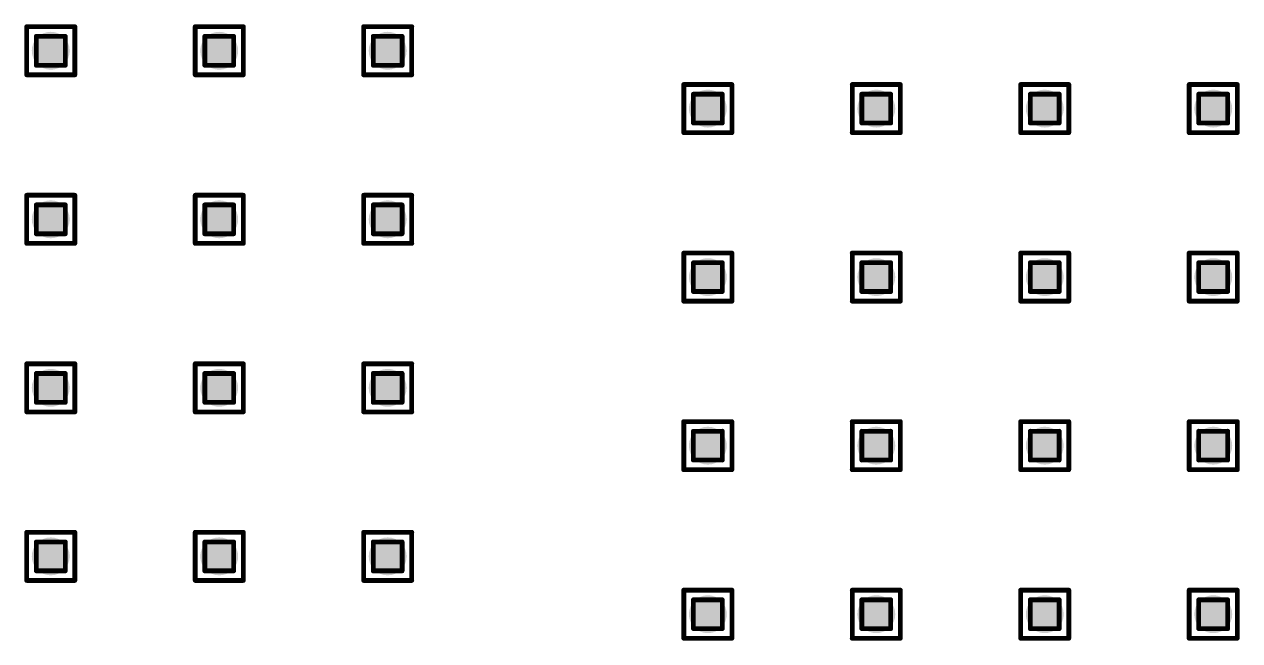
# Model space of a CAD drawing. Header units: millimetres. Extents: x -25 to 478, y -31 to 252.
# Drawn here: x 64.39 to 77.22, y 72.87 to 79.38 of the extents above; entities that cross this region are included whole.
import ezdxf

# ---------------------------------------------------------------- set-up
doc = ezdxf.new("R2010")
doc.units = ezdxf.units.MM
doc.layers.add('DrillDrawing', color=1, linetype='Continuous')
doc.layers.add('ViaHoleLayer', color=16, linetype='Continuous')

msp = doc.modelspace()

# ---------------------------------------------------------------- hatches: boundary and pattern name
at = {"layer": 'ViaHoleLayer'}
h = msp.add_hatch(color=16, dxfattribs=at)
edge = h.paths.add_edge_path()
edge.add_arc((64.668, 79.096), 0.2, 0, 360)
h = msp.add_hatch(color=16, dxfattribs=at)
edge = h.paths.add_edge_path()
edge.add_arc((66.446, 79.096), 0.2, 0, 360)
h = msp.add_hatch(color=16, dxfattribs=at)
edge = h.paths.add_edge_path()
edge.add_arc((68.224, 79.096), 0.2, 0, 360)
h = msp.add_hatch(color=16, dxfattribs=at)
edge = h.paths.add_edge_path()
edge.add_arc((71.603, 78.486), 0.2, 0, 360)
h = msp.add_hatch(color=16, dxfattribs=at)
edge = h.paths.add_edge_path()
edge.add_arc((73.381, 78.486), 0.2, 0, 360)
h = msp.add_hatch(color=16, dxfattribs=at)
edge = h.paths.add_edge_path()
edge.add_arc((75.159, 78.486), 0.2, 0, 360)
h = msp.add_hatch(color=16, dxfattribs=at)
edge = h.paths.add_edge_path()
edge.add_arc((76.937, 78.486), 0.2, 0, 360)
h = msp.add_hatch(color=16, dxfattribs=at)
edge = h.paths.add_edge_path()
edge.add_arc((64.668, 77.318), 0.2, 0, 360)
h = msp.add_hatch(color=16, dxfattribs=at)
edge = h.paths.add_edge_path()
edge.add_arc((66.446, 77.318), 0.2, 0, 360)
h = msp.add_hatch(color=16, dxfattribs=at)
edge = h.paths.add_edge_path()
edge.add_arc((68.224, 77.318), 0.2, 0, 360)
h = msp.add_hatch(color=16, dxfattribs=at)
edge = h.paths.add_edge_path()
edge.add_arc((71.603, 76.708), 0.2, 0, 360)
h = msp.add_hatch(color=16, dxfattribs=at)
edge = h.paths.add_edge_path()
edge.add_arc((73.381, 76.708), 0.2, 0, 360)
h = msp.add_hatch(color=16, dxfattribs=at)
edge = h.paths.add_edge_path()
edge.add_arc((75.159, 76.708), 0.2, 0, 360)
h = msp.add_hatch(color=16, dxfattribs=at)
edge = h.paths.add_edge_path()
edge.add_arc((76.937, 76.708), 0.2, 0, 360)
h = msp.add_hatch(color=16, dxfattribs=at)
edge = h.paths.add_edge_path()
edge.add_arc((64.668, 75.54), 0.2, 0, 360)
h = msp.add_hatch(color=16, dxfattribs=at)
edge = h.paths.add_edge_path()
edge.add_arc((66.446, 75.54), 0.2, 0, 360)
h = msp.add_hatch(color=16, dxfattribs=at)
edge = h.paths.add_edge_path()
edge.add_arc((68.224, 75.54), 0.2, 0, 360)
h = msp.add_hatch(color=16, dxfattribs=at)
edge = h.paths.add_edge_path()
edge.add_arc((71.603, 74.93), 0.2, 0, 360)
h = msp.add_hatch(color=16, dxfattribs=at)
edge = h.paths.add_edge_path()
edge.add_arc((73.381, 74.93), 0.2, 0, 360)
h = msp.add_hatch(color=16, dxfattribs=at)
edge = h.paths.add_edge_path()
edge.add_arc((75.159, 74.93), 0.2, 0, 360)
h = msp.add_hatch(color=16, dxfattribs=at)
edge = h.paths.add_edge_path()
edge.add_arc((76.937, 74.93), 0.2, 0, 360)
h = msp.add_hatch(color=16, dxfattribs=at)
edge = h.paths.add_edge_path()
edge.add_arc((64.668, 73.762), 0.2, 0, 360)
h = msp.add_hatch(color=16, dxfattribs=at)
edge = h.paths.add_edge_path()
edge.add_arc((66.446, 73.762), 0.2, 0, 360)
h = msp.add_hatch(color=16, dxfattribs=at)
edge = h.paths.add_edge_path()
edge.add_arc((68.224, 73.762), 0.2, 0, 360)
h = msp.add_hatch(color=16, dxfattribs=at)
edge = h.paths.add_edge_path()
edge.add_arc((71.603, 73.152), 0.2, 0, 360)
h = msp.add_hatch(color=16, dxfattribs=at)
edge = h.paths.add_edge_path()
edge.add_arc((73.381, 73.152), 0.2, 0, 360)
h = msp.add_hatch(color=16, dxfattribs=at)
edge = h.paths.add_edge_path()
edge.add_arc((75.159, 73.152), 0.2, 0, 360)
h = msp.add_hatch(color=16, dxfattribs=at)
edge = h.paths.add_edge_path()
edge.add_arc((76.937, 73.152), 0.2, 0, 360)

# ---------------------------------------------------------------- linework, layer by layer
at = {"layer": 'DrillDrawing', "const_width": 0.0508}
for points in [[(64.414, 79.35), (64.922, 79.35)], [(64.414, 78.842), (64.414, 79.35)], [(64.516, 79.248), (64.821, 79.248)], [(64.516, 78.943), (64.516, 79.248)], [(64.821, 78.943), (64.821, 79.248)], [(64.922, 78.842), (64.922, 79.35)], [(66.192, 79.35), (66.7, 79.35)], [(66.192, 78.842), (66.192, 79.35)], [(66.294, 79.248), (66.599, 79.248)], [(66.294, 78.943), (66.294, 79.248)], [(66.599, 78.943), (66.599, 79.248)], [(66.7, 78.842), (66.7, 79.35)], [(67.97, 79.35), (68.478, 79.35)], [(67.97, 78.842), (67.97, 79.35)], [(68.072, 79.248), (68.377, 79.248)], [(68.072, 78.943), (68.072, 79.248)], [(68.377, 78.943), (68.377, 79.248)], [(68.478, 78.842), (68.478, 79.35)], [(64.516, 78.943), (64.821, 78.943)], [(66.294, 78.943), (66.599, 78.943)], [(68.072, 78.943), (68.377, 78.943)], [(64.414, 78.842), (64.922, 78.842)], [(66.192, 78.842), (66.7, 78.842)], [(67.97, 78.842), (68.478, 78.842)], [(71.349, 78.74), (71.857, 78.74)], [(71.349, 78.232), (71.349, 78.74)], [(71.857, 78.232), (71.857, 78.74)], [(73.127, 78.74), (73.635, 78.74)], [(73.127, 78.232), (73.127, 78.74)], [(73.635, 78.232), (73.635, 78.74)], [(74.905, 78.74), (75.413, 78.74)], [(74.905, 78.232), (74.905, 78.74)], [(75.413, 78.232), (75.413, 78.74)], [(76.683, 78.74), (77.191, 78.74)], [(76.683, 78.232), (76.683, 78.74)], [(77.191, 78.232), (77.191, 78.74)], [(71.45, 78.638), (71.755, 78.638)], [(71.45, 78.334), (71.45, 78.638)], [(71.755, 78.334), (71.755, 78.638)], [(73.228, 78.638), (73.533, 78.638)], [(73.228, 78.334), (73.228, 78.638)], [(73.533, 78.334), (73.533, 78.638)], [(75.006, 78.638), (75.311, 78.638)], [(75.006, 78.334), (75.006, 78.638)], [(75.311, 78.334), (75.311, 78.638)], [(76.784, 78.638), (77.089, 78.638)], [(76.784, 78.334), (76.784, 78.638)], [(77.089, 78.334), (77.089, 78.638)], [(71.349, 78.232), (71.857, 78.232)], [(71.45, 78.334), (71.755, 78.334)], [(73.127, 78.232), (73.635, 78.232)], [(73.228, 78.334), (73.533, 78.334)], [(74.905, 78.232), (75.413, 78.232)], [(75.006, 78.334), (75.311, 78.334)], [(76.683, 78.232), (77.191, 78.232)], [(76.784, 78.334), (77.089, 78.334)], [(64.414, 77.572), (64.922, 77.572)], [(64.414, 77.064), (64.414, 77.572)], [(64.516, 77.47), (64.821, 77.47)], [(64.516, 77.165), (64.516, 77.47)], [(64.821, 77.165), (64.821, 77.47)], [(64.922, 77.064), (64.922, 77.572)], [(66.192, 77.572), (66.7, 77.572)], [(66.192, 77.064), (66.192, 77.572)], [(66.294, 77.47), (66.599, 77.47)], [(66.294, 77.165), (66.294, 77.47)], [(66.599, 77.165), (66.599, 77.47)], [(66.7, 77.064), (66.7, 77.572)], [(67.97, 77.572), (68.478, 77.572)], [(67.97, 77.064), (67.97, 77.572)], [(68.072, 77.47), (68.377, 77.47)], [(68.072, 77.165), (68.072, 77.47)], [(68.377, 77.165), (68.377, 77.47)], [(68.478, 77.064), (68.478, 77.572)], [(64.516, 77.165), (64.821, 77.165)], [(66.294, 77.165), (66.599, 77.165)], [(68.072, 77.165), (68.377, 77.165)], [(64.414, 77.064), (64.922, 77.064)], [(66.192, 77.064), (66.7, 77.064)], [(67.97, 77.064), (68.478, 77.064)], [(71.349, 76.962), (71.857, 76.962)], [(71.349, 76.454), (71.349, 76.962)], [(71.857, 76.454), (71.857, 76.962)], [(73.127, 76.962), (73.635, 76.962)], [(73.127, 76.454), (73.127, 76.962)], [(73.635, 76.454), (73.635, 76.962)], [(74.905, 76.962), (75.413, 76.962)], [(74.905, 76.454), (74.905, 76.962)], [(75.413, 76.454), (75.413, 76.962)], [(76.683, 76.962), (77.191, 76.962)], [(76.683, 76.454), (76.683, 76.962)], [(77.191, 76.454), (77.191, 76.962)], [(71.45, 76.86), (71.755, 76.86)], [(71.45, 76.556), (71.45, 76.86)], [(71.755, 76.556), (71.755, 76.86)], [(73.228, 76.86), (73.533, 76.86)], [(73.228, 76.556), (73.228, 76.86)], [(73.533, 76.556), (73.533, 76.86)], [(75.006, 76.86), (75.311, 76.86)], [(75.006, 76.556), (75.006, 76.86)], [(75.311, 76.556), (75.311, 76.86)], [(76.784, 76.86), (77.089, 76.86)], [(76.784, 76.556), (76.784, 76.86)], [(77.089, 76.556), (77.089, 76.86)], [(71.45, 76.556), (71.755, 76.556)], [(73.228, 76.556), (73.533, 76.556)], [(75.006, 76.556), (75.311, 76.556)], [(76.784, 76.556), (77.089, 76.556)], [(71.349, 76.454), (71.857, 76.454)], [(73.127, 76.454), (73.635, 76.454)], [(74.905, 76.454), (75.413, 76.454)], [(76.683, 76.454), (77.191, 76.454)], [(64.414, 75.794), (64.922, 75.794)], [(64.414, 75.286), (64.414, 75.794)], [(64.922, 75.286), (64.922, 75.794)], [(66.192, 75.794), (66.7, 75.794)], [(66.192, 75.286), (66.192, 75.794)], [(66.7, 75.286), (66.7, 75.794)], [(67.97, 75.794), (68.478, 75.794)], [(67.97, 75.286), (67.97, 75.794)], [(68.478, 75.286), (68.478, 75.794)], [(64.516, 75.692), (64.821, 75.692)], [(64.516, 75.387), (64.516, 75.692)], [(64.821, 75.387), (64.821, 75.692)], [(66.294, 75.692), (66.599, 75.692)], [(66.294, 75.387), (66.294, 75.692)], [(66.599, 75.387), (66.599, 75.692)], [(68.072, 75.692), (68.377, 75.692)], [(68.072, 75.387), (68.072, 75.692)], [(68.377, 75.387), (68.377, 75.692)], [(64.414, 75.286), (64.922, 75.286)], [(64.516, 75.387), (64.821, 75.387)], [(66.192, 75.286), (66.7, 75.286)], [(66.294, 75.387), (66.599, 75.387)], [(67.97, 75.286), (68.478, 75.286)], [(68.072, 75.387), (68.377, 75.387)], [(71.349, 75.184), (71.857, 75.184)], [(71.349, 74.676), (71.349, 75.184)], [(71.857, 74.676), (71.857, 75.184)], [(73.127, 75.184), (73.635, 75.184)], [(73.127, 74.676), (73.127, 75.184)], [(73.635, 74.676), (73.635, 75.184)], [(74.905, 75.184), (75.413, 75.184)], [(74.905, 74.676), (74.905, 75.184)], [(75.413, 74.676), (75.413, 75.184)], [(76.683, 75.184), (77.191, 75.184)], [(76.683, 74.676), (76.683, 75.184)], [(77.191, 74.676), (77.191, 75.184)], [(71.45, 75.082), (71.755, 75.082)], [(71.45, 74.778), (71.45, 75.082)], [(71.755, 74.778), (71.755, 75.082)], [(73.228, 75.082), (73.533, 75.082)], [(73.228, 74.778), (73.228, 75.082)], [(73.533, 74.778), (73.533, 75.082)], [(75.006, 75.082), (75.311, 75.082)], [(75.006, 74.778), (75.006, 75.082)], [(75.311, 74.778), (75.311, 75.082)], [(76.784, 75.082), (77.089, 75.082)], [(76.784, 74.778), (76.784, 75.082)], [(77.089, 74.778), (77.089, 75.082)], [(71.45, 74.778), (71.755, 74.778)], [(73.228, 74.778), (73.533, 74.778)], [(75.006, 74.778), (75.311, 74.778)], [(76.784, 74.778), (77.089, 74.778)], [(71.349, 74.676), (71.857, 74.676)], [(73.127, 74.676), (73.635, 74.676)], [(74.905, 74.676), (75.413, 74.676)], [(76.683, 74.676), (77.191, 74.676)], [(64.414, 74.016), (64.922, 74.016)], [(64.414, 73.508), (64.414, 74.016)], [(64.922, 73.508), (64.922, 74.016)], [(66.192, 74.016), (66.7, 74.016)], [(66.192, 73.508), (66.192, 74.016)], [(66.7, 73.508), (66.7, 74.016)], [(67.97, 74.016), (68.478, 74.016)], [(67.97, 73.508), (67.97, 74.016)], [(68.478, 73.508), (68.478, 74.016)], [(64.516, 73.914), (64.821, 73.914)], [(64.516, 73.609), (64.516, 73.914)], [(64.821, 73.609), (64.821, 73.914)], [(66.294, 73.914), (66.599, 73.914)], [(66.294, 73.609), (66.294, 73.914)], [(66.599, 73.609), (66.599, 73.914)], [(68.072, 73.914), (68.377, 73.914)], [(68.072, 73.609), (68.072, 73.914)], [(68.377, 73.609), (68.377, 73.914)], [(64.516, 73.609), (64.821, 73.609)], [(66.294, 73.609), (66.599, 73.609)], [(68.072, 73.609), (68.377, 73.609)], [(64.414, 73.508), (64.922, 73.508)], [(66.192, 73.508), (66.7, 73.508)], [(67.97, 73.508), (68.478, 73.508)], [(71.349, 73.406), (71.857, 73.406)], [(71.349, 72.898), (71.349, 73.406)], [(71.857, 72.898), (71.857, 73.406)], [(73.127, 73.406), (73.635, 73.406)], [(73.127, 72.898), (73.127, 73.406)], [(73.635, 72.898), (73.635, 73.406)], [(74.905, 73.406), (75.413, 73.406)], [(74.905, 72.898), (74.905, 73.406)], [(75.413, 72.898), (75.413, 73.406)], [(76.683, 73.406), (77.191, 73.406)], [(76.683, 72.898), (76.683, 73.406)], [(77.191, 72.898), (77.191, 73.406)], [(71.45, 73.304), (71.755, 73.304)], [(71.45, 73), (71.45, 73.304)], [(71.755, 73), (71.755, 73.304)], [(73.228, 73.304), (73.533, 73.304)], [(73.228, 73), (73.228, 73.304)], [(73.533, 73), (73.533, 73.304)], [(75.006, 73.304), (75.311, 73.304)], [(75.006, 73), (75.006, 73.304)], [(75.311, 73), (75.311, 73.304)], [(76.784, 73.304), (77.089, 73.304)], [(76.784, 73), (76.784, 73.304)], [(77.089, 73), (77.089, 73.304)], [(71.45, 73), (71.755, 73)], [(73.228, 73), (73.533, 73)], [(75.006, 73), (75.311, 73)], [(76.784, 73), (77.089, 73)], [(71.349, 72.898), (71.857, 72.898)], [(73.127, 72.898), (73.635, 72.898)], [(74.905, 72.898), (75.413, 72.898)], [(76.683, 72.898), (77.191, 72.898)]]:
    msp.add_lwpolyline(points, dxfattribs=at)
at = {"layer": 'DrillDrawing', "const_width": 0.0254}
for points in [[(64.402, 79.35, 1), (64.427, 79.35, 1)], [(64.402, 79.35, 1), (64.427, 79.35, 1)], [(64.503, 79.248, 1), (64.529, 79.248, 1)], [(64.503, 79.248, 1), (64.529, 79.248, 1)], [(64.808, 79.248, 1), (64.834, 79.248, 1)], [(64.808, 79.248, 1), (64.834, 79.248, 1)], [(64.91, 79.35, 1), (64.935, 79.35, 1)], [(64.91, 79.35, 1), (64.935, 79.35, 1)], [(66.18, 79.35, 1), (66.205, 79.35, 1)], [(66.18, 79.35, 1), (66.205, 79.35, 1)], [(66.281, 79.248, 1), (66.307, 79.248, 1)], [(66.281, 79.248, 1), (66.307, 79.248, 1)], [(66.586, 79.248, 1), (66.611, 79.248, 1)], [(66.586, 79.248, 1), (66.611, 79.248, 1)], [(66.688, 79.35, 1), (66.713, 79.35, 1)], [(66.688, 79.35, 1), (66.713, 79.35, 1)], [(67.958, 79.35, 1), (67.983, 79.35, 1)], [(67.958, 79.35, 1), (67.983, 79.35, 1)], [(68.059, 79.248, 1), (68.085, 79.248, 1)], [(68.059, 79.248, 1), (68.085, 79.248, 1)], [(68.364, 79.248, 1), (68.389, 79.248, 1)], [(68.364, 79.248, 1), (68.389, 79.248, 1)], [(68.466, 79.35, 1), (68.491, 79.35, 1)], [(68.466, 79.35, 1), (68.491, 79.35, 1)], [(64.503, 78.943, 1), (64.529, 78.943, 1)], [(64.503, 78.943, 1), (64.529, 78.943, 1)], [(64.808, 78.943, 1), (64.834, 78.943, 1)], [(64.808, 78.943, 1), (64.834, 78.943, 1)], [(66.281, 78.943, 1), (66.307, 78.943, 1)], [(66.281, 78.943, 1), (66.307, 78.943, 1)], [(66.586, 78.943, 1), (66.611, 78.943, 1)], [(66.586, 78.943, 1), (66.611, 78.943, 1)], [(68.059, 78.943, 1), (68.085, 78.943, 1)], [(68.059, 78.943, 1), (68.085, 78.943, 1)], [(68.364, 78.943, 1), (68.389, 78.943, 1)], [(68.364, 78.943, 1), (68.389, 78.943, 1)], [(64.402, 78.842, 1), (64.427, 78.842, 1)], [(64.402, 78.842, 1), (64.427, 78.842, 1)], [(64.91, 78.842, 1), (64.935, 78.842, 1)], [(64.91, 78.842, 1), (64.935, 78.842, 1)], [(66.18, 78.842, 1), (66.205, 78.842, 1)], [(66.18, 78.842, 1), (66.205, 78.842, 1)], [(66.688, 78.842, 1), (66.713, 78.842, 1)], [(66.688, 78.842, 1), (66.713, 78.842, 1)], [(67.958, 78.842, 1), (67.983, 78.842, 1)], [(67.958, 78.842, 1), (67.983, 78.842, 1)], [(68.466, 78.842, 1), (68.491, 78.842, 1)], [(68.466, 78.842, 1), (68.491, 78.842, 1)], [(71.336, 78.74, 1), (71.361, 78.74, 1)], [(71.336, 78.74, 1), (71.361, 78.74, 1)], [(71.844, 78.74, 1), (71.869, 78.74, 1)], [(71.844, 78.74, 1), (71.869, 78.74, 1)], [(73.114, 78.74, 1), (73.139, 78.74, 1)], [(73.114, 78.74, 1), (73.139, 78.74, 1)], [(73.622, 78.74, 1), (73.647, 78.74, 1)], [(73.622, 78.74, 1), (73.647, 78.74, 1)], [(74.892, 78.74, 1), (74.917, 78.74, 1)], [(74.892, 78.74, 1), (74.917, 78.74, 1)], [(75.4, 78.74, 1), (75.425, 78.74, 1)], [(75.4, 78.74, 1), (75.425, 78.74, 1)], [(76.67, 78.74, 1), (76.695, 78.74, 1)], [(76.67, 78.74, 1), (76.695, 78.74, 1)], [(77.178, 78.74, 1), (77.203, 78.74, 1)], [(77.178, 78.74, 1), (77.203, 78.74, 1)], [(71.438, 78.638, 1), (71.463, 78.638, 1)], [(71.438, 78.638, 1), (71.463, 78.638, 1)], [(71.742, 78.638, 1), (71.768, 78.638, 1)], [(71.742, 78.638, 1), (71.768, 78.638, 1)], [(73.215, 78.638, 1), (73.241, 78.638, 1)], [(73.215, 78.638, 1), (73.241, 78.638, 1)], [(73.52, 78.638, 1), (73.546, 78.638, 1)], [(73.52, 78.638, 1), (73.546, 78.638, 1)], [(74.993, 78.638, 1), (75.019, 78.638, 1)], [(74.993, 78.638, 1), (75.019, 78.638, 1)], [(75.298, 78.638, 1), (75.324, 78.638, 1)], [(75.298, 78.638, 1), (75.324, 78.638, 1)], [(76.771, 78.638, 1), (76.797, 78.638, 1)], [(76.771, 78.638, 1), (76.797, 78.638, 1)], [(77.076, 78.638, 1), (77.102, 78.638, 1)], [(77.076, 78.638, 1), (77.102, 78.638, 1)], [(71.336, 78.232, 1), (71.361, 78.232, 1)], [(71.336, 78.232, 1), (71.361, 78.232, 1)], [(71.438, 78.334, 1), (71.463, 78.334, 1)], [(71.438, 78.334, 1), (71.463, 78.334, 1)], [(71.742, 78.334, 1), (71.768, 78.334, 1)], [(71.742, 78.334, 1), (71.768, 78.334, 1)], [(71.844, 78.232, 1), (71.869, 78.232, 1)], [(71.844, 78.232, 1), (71.869, 78.232, 1)], [(73.114, 78.232, 1), (73.139, 78.232, 1)], [(73.114, 78.232, 1), (73.139, 78.232, 1)], [(73.215, 78.334, 1), (73.241, 78.334, 1)], [(73.215, 78.334, 1), (73.241, 78.334, 1)], [(73.52, 78.334, 1), (73.546, 78.334, 1)], [(73.52, 78.334, 1), (73.546, 78.334, 1)], [(73.622, 78.232, 1), (73.647, 78.232, 1)], [(73.622, 78.232, 1), (73.647, 78.232, 1)], [(74.892, 78.232, 1), (74.917, 78.232, 1)], [(74.892, 78.232, 1), (74.917, 78.232, 1)], [(74.993, 78.334, 1), (75.019, 78.334, 1)], [(74.993, 78.334, 1), (75.019, 78.334, 1)], [(75.298, 78.334, 1), (75.324, 78.334, 1)], [(75.298, 78.334, 1), (75.324, 78.334, 1)], [(75.4, 78.232, 1), (75.425, 78.232, 1)], [(75.4, 78.232, 1), (75.425, 78.232, 1)], [(76.67, 78.232, 1), (76.695, 78.232, 1)], [(76.67, 78.232, 1), (76.695, 78.232, 1)], [(76.771, 78.334, 1), (76.797, 78.334, 1)], [(76.771, 78.334, 1), (76.797, 78.334, 1)], [(77.076, 78.334, 1), (77.102, 78.334, 1)], [(77.076, 78.334, 1), (77.102, 78.334, 1)], [(77.178, 78.232, 1), (77.203, 78.232, 1)], [(77.178, 78.232, 1), (77.203, 78.232, 1)], [(64.402, 77.572, 1), (64.427, 77.572, 1)], [(64.402, 77.572, 1), (64.427, 77.572, 1)], [(64.503, 77.47, 1), (64.529, 77.47, 1)], [(64.503, 77.47, 1), (64.529, 77.47, 1)], [(64.808, 77.47, 1), (64.834, 77.47, 1)], [(64.808, 77.47, 1), (64.834, 77.47, 1)], [(64.91, 77.572, 1), (64.935, 77.572, 1)], [(64.91, 77.572, 1), (64.935, 77.572, 1)], [(66.18, 77.572, 1), (66.205, 77.572, 1)], [(66.18, 77.572, 1), (66.205, 77.572, 1)], [(66.281, 77.47, 1), (66.307, 77.47, 1)], [(66.281, 77.47, 1), (66.307, 77.47, 1)], [(66.586, 77.47, 1), (66.611, 77.47, 1)], [(66.586, 77.47, 1), (66.611, 77.47, 1)], [(66.688, 77.572, 1), (66.713, 77.572, 1)], [(66.688, 77.572, 1), (66.713, 77.572, 1)], [(67.958, 77.572, 1), (67.983, 77.572, 1)], [(67.958, 77.572, 1), (67.983, 77.572, 1)], [(68.059, 77.47, 1), (68.085, 77.47, 1)], [(68.059, 77.47, 1), (68.085, 77.47, 1)], [(68.364, 77.47, 1), (68.389, 77.47, 1)], [(68.364, 77.47, 1), (68.389, 77.47, 1)], [(68.466, 77.572, 1), (68.491, 77.572, 1)], [(68.466, 77.572, 1), (68.491, 77.572, 1)], [(64.503, 77.165, 1), (64.529, 77.165, 1)], [(64.503, 77.165, 1), (64.529, 77.165, 1)], [(64.808, 77.165, 1), (64.834, 77.165, 1)], [(64.808, 77.165, 1), (64.834, 77.165, 1)], [(66.281, 77.165, 1), (66.307, 77.165, 1)], [(66.281, 77.165, 1), (66.307, 77.165, 1)], [(66.586, 77.165, 1), (66.611, 77.165, 1)], [(66.586, 77.165, 1), (66.611, 77.165, 1)], [(68.059, 77.165, 1), (68.085, 77.165, 1)], [(68.059, 77.165, 1), (68.085, 77.165, 1)], [(68.364, 77.165, 1), (68.389, 77.165, 1)], [(68.364, 77.165, 1), (68.389, 77.165, 1)], [(64.402, 77.064, 1), (64.427, 77.064, 1)], [(64.402, 77.064, 1), (64.427, 77.064, 1)], [(64.91, 77.064, 1), (64.935, 77.064, 1)], [(64.91, 77.064, 1), (64.935, 77.064, 1)], [(66.18, 77.064, 1), (66.205, 77.064, 1)], [(66.18, 77.064, 1), (66.205, 77.064, 1)], [(66.688, 77.064, 1), (66.713, 77.064, 1)], [(66.688, 77.064, 1), (66.713, 77.064, 1)], [(67.958, 77.064, 1), (67.983, 77.064, 1)], [(67.958, 77.064, 1), (67.983, 77.064, 1)], [(68.466, 77.064, 1), (68.491, 77.064, 1)], [(68.466, 77.064, 1), (68.491, 77.064, 1)], [(71.336, 76.962, 1), (71.361, 76.962, 1)], [(71.336, 76.962, 1), (71.361, 76.962, 1)], [(71.844, 76.962, 1), (71.869, 76.962, 1)], [(71.844, 76.962, 1), (71.869, 76.962, 1)], [(73.114, 76.962, 1), (73.139, 76.962, 1)], [(73.114, 76.962, 1), (73.139, 76.962, 1)], [(73.622, 76.962, 1), (73.647, 76.962, 1)], [(73.622, 76.962, 1), (73.647, 76.962, 1)], [(74.892, 76.962, 1), (74.917, 76.962, 1)], [(74.892, 76.962, 1), (74.917, 76.962, 1)], [(75.4, 76.962, 1), (75.425, 76.962, 1)], [(75.4, 76.962, 1), (75.425, 76.962, 1)], [(76.67, 76.962, 1), (76.695, 76.962, 1)], [(76.67, 76.962, 1), (76.695, 76.962, 1)], [(77.178, 76.962, 1), (77.203, 76.962, 1)], [(77.178, 76.962, 1), (77.203, 76.962, 1)], [(71.438, 76.86, 1), (71.463, 76.86, 1)], [(71.438, 76.86, 1), (71.463, 76.86, 1)], [(71.742, 76.86, 1), (71.768, 76.86, 1)], [(71.742, 76.86, 1), (71.768, 76.86, 1)], [(73.215, 76.86, 1), (73.241, 76.86, 1)], [(73.215, 76.86, 1), (73.241, 76.86, 1)], [(73.52, 76.86, 1), (73.546, 76.86, 1)], [(73.52, 76.86, 1), (73.546, 76.86, 1)], [(74.993, 76.86, 1), (75.019, 76.86, 1)], [(74.993, 76.86, 1), (75.019, 76.86, 1)], [(75.298, 76.86, 1), (75.324, 76.86, 1)], [(75.298, 76.86, 1), (75.324, 76.86, 1)], [(76.771, 76.86, 1), (76.797, 76.86, 1)], [(76.771, 76.86, 1), (76.797, 76.86, 1)], [(77.076, 76.86, 1), (77.102, 76.86, 1)], [(77.076, 76.86, 1), (77.102, 76.86, 1)], [(71.438, 76.556, 1), (71.463, 76.556, 1)], [(71.438, 76.556, 1), (71.463, 76.556, 1)], [(71.742, 76.556, 1), (71.768, 76.556, 1)], [(71.742, 76.556, 1), (71.768, 76.556, 1)], [(73.215, 76.556, 1), (73.241, 76.556, 1)], [(73.215, 76.556, 1), (73.241, 76.556, 1)], [(73.52, 76.556, 1), (73.546, 76.556, 1)], [(73.52, 76.556, 1), (73.546, 76.556, 1)], [(74.993, 76.556, 1), (75.019, 76.556, 1)], [(74.993, 76.556, 1), (75.019, 76.556, 1)], [(75.298, 76.556, 1), (75.324, 76.556, 1)], [(75.298, 76.556, 1), (75.324, 76.556, 1)], [(76.771, 76.556, 1), (76.797, 76.556, 1)], [(76.771, 76.556, 1), (76.797, 76.556, 1)], [(77.076, 76.556, 1), (77.102, 76.556, 1)], [(77.076, 76.556, 1), (77.102, 76.556, 1)], [(71.336, 76.454, 1), (71.361, 76.454, 1)], [(71.336, 76.454, 1), (71.361, 76.454, 1)], [(71.844, 76.454, 1), (71.869, 76.454, 1)], [(71.844, 76.454, 1), (71.869, 76.454, 1)], [(73.114, 76.454, 1), (73.139, 76.454, 1)], [(73.114, 76.454, 1), (73.139, 76.454, 1)], [(73.622, 76.454, 1), (73.647, 76.454, 1)], [(73.622, 76.454, 1), (73.647, 76.454, 1)], [(74.892, 76.454, 1), (74.917, 76.454, 1)], [(74.892, 76.454, 1), (74.917, 76.454, 1)], [(75.4, 76.454, 1), (75.425, 76.454, 1)], [(75.4, 76.454, 1), (75.425, 76.454, 1)], [(76.67, 76.454, 1), (76.695, 76.454, 1)], [(76.67, 76.454, 1), (76.695, 76.454, 1)], [(77.178, 76.454, 1), (77.203, 76.454, 1)], [(77.178, 76.454, 1), (77.203, 76.454, 1)], [(64.402, 75.794, 1), (64.427, 75.794, 1)], [(64.402, 75.794, 1), (64.427, 75.794, 1)], [(64.91, 75.794, 1), (64.935, 75.794, 1)], [(64.91, 75.794, 1), (64.935, 75.794, 1)], [(66.18, 75.794, 1), (66.205, 75.794, 1)], [(66.18, 75.794, 1), (66.205, 75.794, 1)], [(66.688, 75.794, 1), (66.713, 75.794, 1)], [(66.688, 75.794, 1), (66.713, 75.794, 1)], [(67.958, 75.794, 1), (67.983, 75.794, 1)], [(67.958, 75.794, 1), (67.983, 75.794, 1)], [(68.466, 75.794, 1), (68.491, 75.794, 1)], [(68.466, 75.794, 1), (68.491, 75.794, 1)], [(64.503, 75.692, 1), (64.529, 75.692, 1)], [(64.503, 75.692, 1), (64.529, 75.692, 1)], [(64.808, 75.692, 1), (64.834, 75.692, 1)], [(64.808, 75.692, 1), (64.834, 75.692, 1)], [(66.281, 75.692, 1), (66.307, 75.692, 1)], [(66.281, 75.692, 1), (66.307, 75.692, 1)], [(66.586, 75.692, 1), (66.611, 75.692, 1)], [(66.586, 75.692, 1), (66.611, 75.692, 1)], [(68.059, 75.692, 1), (68.085, 75.692, 1)], [(68.059, 75.692, 1), (68.085, 75.692, 1)], [(68.364, 75.692, 1), (68.389, 75.692, 1)], [(68.364, 75.692, 1), (68.389, 75.692, 1)], [(64.402, 75.286, 1), (64.427, 75.286, 1)], [(64.402, 75.286, 1), (64.427, 75.286, 1)], [(64.503, 75.387, 1), (64.529, 75.387, 1)], [(64.503, 75.387, 1), (64.529, 75.387, 1)], [(64.808, 75.387, 1), (64.834, 75.387, 1)], [(64.808, 75.387, 1), (64.834, 75.387, 1)], [(64.91, 75.286, 1), (64.935, 75.286, 1)], [(64.91, 75.286, 1), (64.935, 75.286, 1)], [(66.18, 75.286, 1), (66.205, 75.286, 1)], [(66.18, 75.286, 1), (66.205, 75.286, 1)], [(66.281, 75.387, 1), (66.307, 75.387, 1)], [(66.281, 75.387, 1), (66.307, 75.387, 1)], [(66.586, 75.387, 1), (66.611, 75.387, 1)], [(66.586, 75.387, 1), (66.611, 75.387, 1)], [(66.688, 75.286, 1), (66.713, 75.286, 1)], [(66.688, 75.286, 1), (66.713, 75.286, 1)], [(67.958, 75.286, 1), (67.983, 75.286, 1)], [(67.958, 75.286, 1), (67.983, 75.286, 1)], [(68.059, 75.387, 1), (68.085, 75.387, 1)], [(68.059, 75.387, 1), (68.085, 75.387, 1)], [(68.364, 75.387, 1), (68.389, 75.387, 1)], [(68.364, 75.387, 1), (68.389, 75.387, 1)], [(68.466, 75.286, 1), (68.491, 75.286, 1)], [(68.466, 75.286, 1), (68.491, 75.286, 1)], [(71.336, 75.184, 1), (71.361, 75.184, 1)], [(71.336, 75.184, 1), (71.361, 75.184, 1)], [(71.844, 75.184, 1), (71.869, 75.184, 1)], [(71.844, 75.184, 1), (71.869, 75.184, 1)], [(73.114, 75.184, 1), (73.139, 75.184, 1)], [(73.114, 75.184, 1), (73.139, 75.184, 1)], [(73.622, 75.184, 1), (73.647, 75.184, 1)], [(73.622, 75.184, 1), (73.647, 75.184, 1)], [(74.892, 75.184, 1), (74.917, 75.184, 1)], [(74.892, 75.184, 1), (74.917, 75.184, 1)], [(75.4, 75.184, 1), (75.425, 75.184, 1)], [(75.4, 75.184, 1), (75.425, 75.184, 1)], [(76.67, 75.184, 1), (76.695, 75.184, 1)], [(76.67, 75.184, 1), (76.695, 75.184, 1)], [(77.178, 75.184, 1), (77.203, 75.184, 1)], [(77.178, 75.184, 1), (77.203, 75.184, 1)], [(71.438, 75.082, 1), (71.463, 75.082, 1)], [(71.438, 75.082, 1), (71.463, 75.082, 1)], [(71.742, 75.082, 1), (71.768, 75.082, 1)], [(71.742, 75.082, 1), (71.768, 75.082, 1)], [(73.215, 75.082, 1), (73.241, 75.082, 1)], [(73.215, 75.082, 1), (73.241, 75.082, 1)], [(73.52, 75.082, 1), (73.546, 75.082, 1)], [(73.52, 75.082, 1), (73.546, 75.082, 1)], [(74.993, 75.082, 1), (75.019, 75.082, 1)], [(74.993, 75.082, 1), (75.019, 75.082, 1)], [(75.298, 75.082, 1), (75.324, 75.082, 1)], [(75.298, 75.082, 1), (75.324, 75.082, 1)], [(76.771, 75.082, 1), (76.797, 75.082, 1)], [(76.771, 75.082, 1), (76.797, 75.082, 1)], [(77.076, 75.082, 1), (77.102, 75.082, 1)], [(77.076, 75.082, 1), (77.102, 75.082, 1)], [(71.438, 74.778, 1), (71.463, 74.778, 1)], [(71.438, 74.778, 1), (71.463, 74.778, 1)], [(71.742, 74.778, 1), (71.768, 74.778, 1)], [(71.742, 74.778, 1), (71.768, 74.778, 1)], [(73.215, 74.778, 1), (73.241, 74.778, 1)], [(73.215, 74.778, 1), (73.241, 74.778, 1)], [(73.52, 74.778, 1), (73.546, 74.778, 1)], [(73.52, 74.778, 1), (73.546, 74.778, 1)], [(74.993, 74.778, 1), (75.019, 74.778, 1)], [(74.993, 74.778, 1), (75.019, 74.778, 1)], [(75.298, 74.778, 1), (75.324, 74.778, 1)], [(75.298, 74.778, 1), (75.324, 74.778, 1)], [(76.771, 74.778, 1), (76.797, 74.778, 1)], [(76.771, 74.778, 1), (76.797, 74.778, 1)], [(77.076, 74.778, 1), (77.102, 74.778, 1)], [(77.076, 74.778, 1), (77.102, 74.778, 1)], [(71.336, 74.676, 1), (71.361, 74.676, 1)], [(71.336, 74.676, 1), (71.361, 74.676, 1)], [(71.844, 74.676, 1), (71.869, 74.676, 1)], [(71.844, 74.676, 1), (71.869, 74.676, 1)], [(73.114, 74.676, 1), (73.139, 74.676, 1)], [(73.114, 74.676, 1), (73.139, 74.676, 1)], [(73.622, 74.676, 1), (73.647, 74.676, 1)], [(73.622, 74.676, 1), (73.647, 74.676, 1)], [(74.892, 74.676, 1), (74.917, 74.676, 1)], [(74.892, 74.676, 1), (74.917, 74.676, 1)], [(75.4, 74.676, 1), (75.425, 74.676, 1)], [(75.4, 74.676, 1), (75.425, 74.676, 1)], [(76.67, 74.676, 1), (76.695, 74.676, 1)], [(76.67, 74.676, 1), (76.695, 74.676, 1)], [(77.178, 74.676, 1), (77.203, 74.676, 1)], [(77.178, 74.676, 1), (77.203, 74.676, 1)], [(64.402, 74.016, 1), (64.427, 74.016, 1)], [(64.402, 74.016, 1), (64.427, 74.016, 1)], [(64.91, 74.016, 1), (64.935, 74.016, 1)], [(64.91, 74.016, 1), (64.935, 74.016, 1)], [(66.18, 74.016, 1), (66.205, 74.016, 1)], [(66.18, 74.016, 1), (66.205, 74.016, 1)], [(66.688, 74.016, 1), (66.713, 74.016, 1)], [(66.688, 74.016, 1), (66.713, 74.016, 1)], [(67.958, 74.016, 1), (67.983, 74.016, 1)], [(67.958, 74.016, 1), (67.983, 74.016, 1)], [(68.466, 74.016, 1), (68.491, 74.016, 1)], [(68.466, 74.016, 1), (68.491, 74.016, 1)], [(64.503, 73.914, 1), (64.529, 73.914, 1)], [(64.503, 73.914, 1), (64.529, 73.914, 1)], [(64.808, 73.914, 1), (64.834, 73.914, 1)], [(64.808, 73.914, 1), (64.834, 73.914, 1)], [(66.281, 73.914, 1), (66.307, 73.914, 1)], [(66.281, 73.914, 1), (66.307, 73.914, 1)], [(66.586, 73.914, 1), (66.611, 73.914, 1)], [(66.586, 73.914, 1), (66.611, 73.914, 1)], [(68.059, 73.914, 1), (68.085, 73.914, 1)], [(68.059, 73.914, 1), (68.085, 73.914, 1)], [(68.364, 73.914, 1), (68.389, 73.914, 1)], [(68.364, 73.914, 1), (68.389, 73.914, 1)], [(64.503, 73.609, 1), (64.529, 73.609, 1)], [(64.503, 73.609, 1), (64.529, 73.609, 1)], [(64.808, 73.609, 1), (64.834, 73.609, 1)], [(64.808, 73.609, 1), (64.834, 73.609, 1)], [(66.281, 73.609, 1), (66.307, 73.609, 1)], [(66.281, 73.609, 1), (66.307, 73.609, 1)], [(66.586, 73.609, 1), (66.611, 73.609, 1)], [(66.586, 73.609, 1), (66.611, 73.609, 1)], [(68.059, 73.609, 1), (68.085, 73.609, 1)], [(68.059, 73.609, 1), (68.085, 73.609, 1)], [(68.364, 73.609, 1), (68.389, 73.609, 1)], [(68.364, 73.609, 1), (68.389, 73.609, 1)], [(64.402, 73.508, 1), (64.427, 73.508, 1)], [(64.402, 73.508, 1), (64.427, 73.508, 1)], [(64.91, 73.508, 1), (64.935, 73.508, 1)], [(64.91, 73.508, 1), (64.935, 73.508, 1)], [(66.18, 73.508, 1), (66.205, 73.508, 1)], [(66.18, 73.508, 1), (66.205, 73.508, 1)], [(66.688, 73.508, 1), (66.713, 73.508, 1)], [(66.688, 73.508, 1), (66.713, 73.508, 1)], [(67.958, 73.508, 1), (67.983, 73.508, 1)], [(67.958, 73.508, 1), (67.983, 73.508, 1)], [(68.466, 73.508, 1), (68.491, 73.508, 1)], [(68.466, 73.508, 1), (68.491, 73.508, 1)], [(71.336, 73.406, 1), (71.361, 73.406, 1)], [(71.336, 73.406, 1), (71.361, 73.406, 1)], [(71.844, 73.406, 1), (71.869, 73.406, 1)], [(71.844, 73.406, 1), (71.869, 73.406, 1)], [(73.114, 73.406, 1), (73.139, 73.406, 1)], [(73.114, 73.406, 1), (73.139, 73.406, 1)], [(73.622, 73.406, 1), (73.647, 73.406, 1)], [(73.622, 73.406, 1), (73.647, 73.406, 1)], [(74.892, 73.406, 1), (74.917, 73.406, 1)], [(74.892, 73.406, 1), (74.917, 73.406, 1)], [(75.4, 73.406, 1), (75.425, 73.406, 1)], [(75.4, 73.406, 1), (75.425, 73.406, 1)], [(76.67, 73.406, 1), (76.695, 73.406, 1)], [(76.67, 73.406, 1), (76.695, 73.406, 1)], [(77.178, 73.406, 1), (77.203, 73.406, 1)], [(77.178, 73.406, 1), (77.203, 73.406, 1)], [(71.438, 73.304, 1), (71.463, 73.304, 1)], [(71.438, 73.304, 1), (71.463, 73.304, 1)], [(71.742, 73.304, 1), (71.768, 73.304, 1)], [(71.742, 73.304, 1), (71.768, 73.304, 1)], [(73.215, 73.304, 1), (73.241, 73.304, 1)], [(73.215, 73.304, 1), (73.241, 73.304, 1)], [(73.52, 73.304, 1), (73.546, 73.304, 1)], [(73.52, 73.304, 1), (73.546, 73.304, 1)], [(74.993, 73.304, 1), (75.019, 73.304, 1)], [(74.993, 73.304, 1), (75.019, 73.304, 1)], [(75.298, 73.304, 1), (75.324, 73.304, 1)], [(75.298, 73.304, 1), (75.324, 73.304, 1)], [(76.771, 73.304, 1), (76.797, 73.304, 1)], [(76.771, 73.304, 1), (76.797, 73.304, 1)], [(77.076, 73.304, 1), (77.102, 73.304, 1)], [(77.076, 73.304, 1), (77.102, 73.304, 1)], [(71.438, 73, 1), (71.463, 73, 1)], [(71.438, 73, 1), (71.463, 73, 1)], [(71.742, 73, 1), (71.768, 73, 1)], [(71.742, 73, 1), (71.768, 73, 1)], [(73.215, 73, 1), (73.241, 73, 1)], [(73.215, 73, 1), (73.241, 73, 1)], [(73.52, 73, 1), (73.546, 73, 1)], [(73.52, 73, 1), (73.546, 73, 1)], [(74.993, 73, 1), (75.019, 73, 1)], [(74.993, 73, 1), (75.019, 73, 1)], [(75.298, 73, 1), (75.324, 73, 1)], [(75.298, 73, 1), (75.324, 73, 1)], [(76.771, 73, 1), (76.797, 73, 1)], [(76.771, 73, 1), (76.797, 73, 1)], [(77.076, 73, 1), (77.102, 73, 1)], [(77.076, 73, 1), (77.102, 73, 1)], [(71.336, 72.898, 1), (71.361, 72.898, 1)], [(71.336, 72.898, 1), (71.361, 72.898, 1)], [(71.844, 72.898, 1), (71.869, 72.898, 1)], [(71.844, 72.898, 1), (71.869, 72.898, 1)], [(73.114, 72.898, 1), (73.139, 72.898, 1)], [(73.114, 72.898, 1), (73.139, 72.898, 1)], [(73.622, 72.898, 1), (73.647, 72.898, 1)], [(73.622, 72.898, 1), (73.647, 72.898, 1)], [(74.892, 72.898, 1), (74.917, 72.898, 1)], [(74.892, 72.898, 1), (74.917, 72.898, 1)], [(75.4, 72.898, 1), (75.425, 72.898, 1)], [(75.4, 72.898, 1), (75.425, 72.898, 1)], [(76.67, 72.898, 1), (76.695, 72.898, 1)], [(76.67, 72.898, 1), (76.695, 72.898, 1)], [(77.178, 72.898, 1), (77.203, 72.898, 1)], [(77.178, 72.898, 1), (77.203, 72.898, 1)]]:
    msp.add_lwpolyline(points, format="xyb", close=True, dxfattribs=at)

doc.saveas('drawing.dxf')
